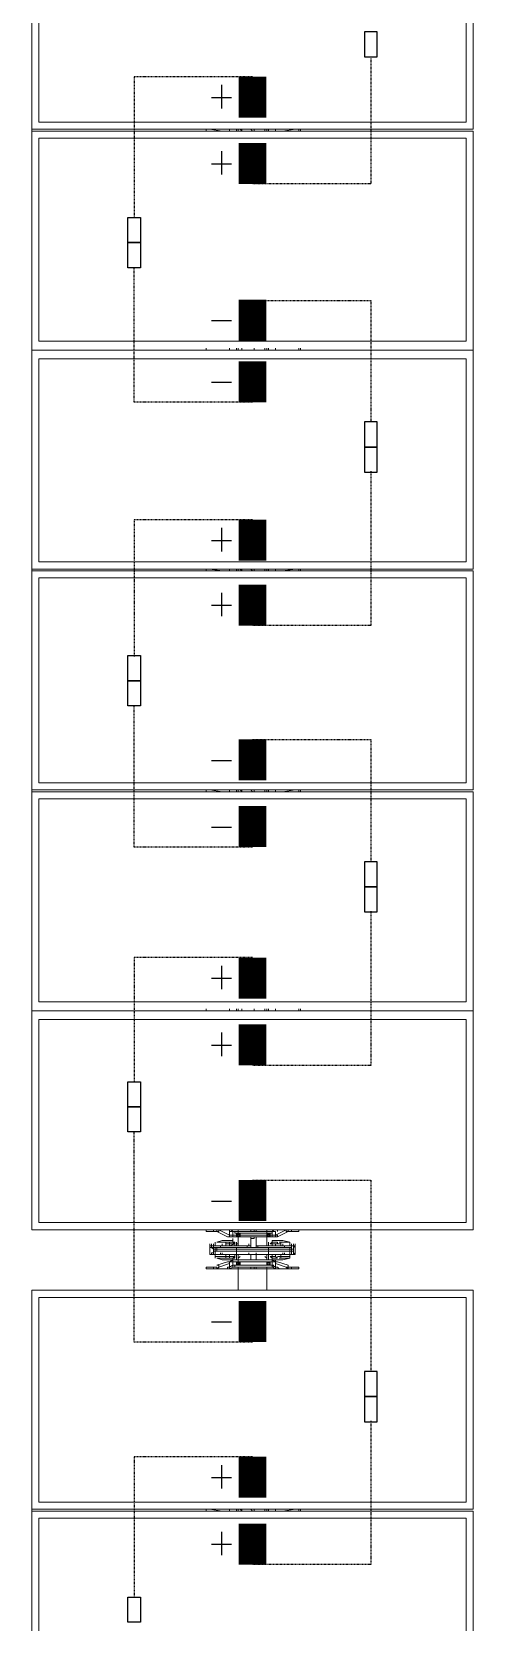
# Model space of a CAD drawing. Header units: feet. Extents: x -13743 to 68376, y -48 to 67763.
# Drawn here: x 6884.6 to 6964.9, y 66485.9 to 66775.1 of the extents above; entities that cross this region are included whole.
import ezdxf

# ---------------------------------------------------------------- set-up
doc = ezdxf.new("R2010")
doc.units = ezdxf.units.FT
doc.header["$MEASUREMENT"] = 0
doc.linetypes.add('HIDDEN', pattern=[0.375, 0.25, -0.125])
for name, color, linetype in [('E-HARN-COMP', 8, 'Continuous'), ('E-TRNK-CABL-NEG', 6, 'HIDDEN'), ('E-TRUNK-CABLE-POS', 6, 'HIDDEN'), ('Polarity-Text', 7, 'Continuous')]:
    doc.layers.add(name, color=color, linetype=linetype)

# ---------------------------------------------------------------- blocks, each defined once
blk = doc.blocks.new('A$C47dfd34d')
at = {"lineweight": 5}
for points in [[(13.6994, 0.4133), (11.8445, 0.4133)], [(13.4861, 0.4067), (13.4861, 0.0067)], [(13.4928, 0.4133), (13.4928, 0)], [(15.6094, 0.4133), (13.7561, 0.4133)], [(13.4928, 0.235), (13.4945, 0.2467), (13.4945, 0.2433)], [(13.7228, 0.2233), (13.7228, 0.225), (13.7211, 0.225), (13.7194, 0.2283), (13.7211, 0.2283), (13.7228, 0.225), (13.7261, 0.225), (13.7261, 0.2283), (13.7244, 0.2283), (13.7261, 0.2283), (13.7261, 0.23), (13.7228, 0.24), (13.7228, 0.2383), (13.7211, 0.2383), (13.7194, 0.24), (13.7211, 0.24), (13.7211, 0.2433), (13.7211, 0.25), (13.7194, 0.25), (13.7194, 0.1633), (13.7211, 0.1633), (13.7211, 0.17), (13.7211, 0.1733), (13.7194, 0.1733), (13.7211, 0.175), (13.7211, 0.1733), (13.7228, 0.1733), (13.7261, 0.1833), (13.7261, 0.185), (13.7244, 0.185), (13.7261, 0.185), (13.7261, 0.1883), (13.7228, 0.1883), (13.7211, 0.1883), (13.7211, 0.2233), (13.7228, 0.2233), (13.7228, 0.2217), (13.7228, 0.22), (13.7244, 0.22), (13.7244, 0.2183), (13.7228, 0.22)], [(13.7194, 0.24), (13.7211, 0.24)], [(13.7211, 0.2383), (13.7244, 0.2283), (13.7211, 0.2283), (13.7211, 0.23), (13.7194, 0.23)], [(13.7211, 0.24), (13.7211, 0.24)], [(13.7278, 0.2217), (13.7328, 0.2217), (13.7311, 0.2217), (13.7328, 0.2217), (13.7311, 0.2217), (13.7328, 0.2217), (13.7328, 0.2417), (13.7361, 0.2417), (13.7361, 0.2217), (13.7361, 0.1717), (13.7378, 0.1717), (13.7378, 0.1683), (13.7394, 0.1683), (13.7411, 0.1667), (13.7411, 0.1683), (13.7411, 0.1783), (13.7411, 0.2), (13.7411, 0.2017), (13.7411, 0.2033), (13.7428, 0.2033)], [(13.7278, 0.2267), (13.7278, 0.225), (13.7278, 0.235), (13.7294, 0.24), (13.7294, 0.2317), (13.7311, 0.2317), (13.7311, 0.2417), (13.7294, 0.2417)], [(13.7378, 0.2433), (13.7361, 0.2433), (13.7378, 0.2433), (13.7361, 0.2433), (13.7344, 0.2433), (13.7328, 0.2433), (13.7344, 0.2433), (13.7328, 0.2433), (13.7328, 0.2417), (13.7311, 0.2417)], [(13.7344, 0.2467), (13.7328, 0.2467), (13.7328, 0.245), (13.7344, 0.245), (13.7344, 0.2433), (13.7361, 0.2433), (13.7361, 0.24)], [(13.7344, 0.245), (13.7328, 0.245), (13.7328, 0.2467), (13.7328, 0.245), (13.7344, 0.245), (13.7344, 0.2433), (13.7361, 0.2433), (13.7361, 0.2417), (13.7378, 0.2417), (13.7378, 0.2433), (13.7394, 0.245), (13.7411, 0.245), (13.7411, 0.2467), (13.7428, 0.2467)], [(13.7328, 0.2433), (13.7328, 0.235), (13.7328, 0.2433), (13.7328, 0.245), (13.7328, 0.2467), (13.7394, 0.2467), (13.7394, 0.245), (13.7394, 0.2433), (13.7378, 0.2433), (13.7394, 0.2433), (13.7378, 0.2433), (13.7394, 0.2433), (13.7378, 0.2433), (13.7361, 0.2433), (13.7378, 0.2433), (13.7394, 0.2433), (13.7378, 0.2433), (13.7394, 0.2433), (13.7394, 0.245), (13.7411, 0.245), (13.7428, 0.245), (13.7411, 0.245), (13.7428, 0.245), (13.7411, 0.245), (13.7411, 0.2467), (13.7394, 0.2467)], [(13.7328, 0.245), (13.7328, 0.245)], [(13.7328, 0.245), (13.7328, 0.245)], [(13.7344, 0.2433), (13.7361, 0.2433)], [(13.7361, 0.1667), (13.7344, 0.1667), (13.7411, 0.1667), (13.7428, 0.1667), (13.7411, 0.1667), (13.7394, 0.1683), (13.7411, 0.1683), (13.7411, 0.17), (13.7428, 0.17), (13.7411, 0.17), (13.7394, 0.17), (13.7411, 0.17), (13.7411, 0.1683), (13.7394, 0.1683), (13.7378, 0.1683), (13.7378, 0.1717), (13.7394, 0.1717), (13.7394, 0.17), (13.7394, 0.1717), (13.7378, 0.1717), (13.7361, 0.1717), (13.7361, 0.2217), (13.7361, 0.24), (13.7378, 0.24), (13.7394, 0.24), (13.7378, 0.24), (13.7394, 0.24)], [(13.7361, 0.2433), (13.7378, 0.2433)], [(13.7361, 0.2433), (13.7378, 0.2433)], [(13.7394, 0.2217), (13.7394, 0.2417), (13.7378, 0.2417), (13.7378, 0.2217), (13.7361, 0.2217), (13.7361, 0.24), (13.7378, 0.24), (13.7361, 0.24), (13.7361, 0.2217), (13.7378, 0.2217), (13.7378, 0.1917), (13.7394, 0.1917), (13.7394, 0.2217), (13.7394, 0.1917), (13.7378, 0.1917), (13.7378, 0.2217), (13.7361, 0.2217), (13.7361, 0.1917), (13.7378, 0.1917), (13.7378, 0.1717), (13.7394, 0.1717), (13.7394, 0.1917), (13.7394, 0.1717), (13.7378, 0.1717), (13.7378, 0.1917), (13.7361, 0.1917), (13.7378, 0.1917), (13.7378, 0.1717), (13.7394, 0.1717), (13.7394, 0.1917)], [(13.7378, 0.2433), (13.7394, 0.2433)], [(13.7378, 0.2433), (13.7394, 0.2433)], [(13.7378, 0.2433), (13.7394, 0.2433)], [(13.7378, 0.2433), (13.7394, 0.2433)], [(13.7378, 0.2433), (13.7394, 0.2433)], [(13.7378, 0.2433), (13.7394, 0.2433)], [(13.7378, 0.2433), (13.7394, 0.2433)], [(13.7378, 0.2433), (13.7394, 0.2433)], [(13.7378, 0.2433), (13.7394, 0.2433)], [(13.7378, 0.2433), (13.7394, 0.2433)], [(13.7394, 0.2417), (13.7394, 0.2433)], [(13.7394, 0.2433), (13.7411, 0.2433)], [(13.7394, 0.2433), (13.7411, 0.2433)], [(13.7394, 0.2433), (13.7411, 0.2433)], [(13.7394, 0.2433), (13.7411, 0.2433), (13.7411, 0.235), (13.7411, 0.2433)], [(13.7394, 0.2433), (13.7411, 0.2433)], [(13.7394, 0.2433), (13.7411, 0.2433)], [(13.7411, 0.245), (13.7411, 0.245)], [(13.7411, 0.245), (13.7411, 0.245)], [(13.7411, 0.245), (13.7411, 0.245)], [(13.7411, 0.2433), (13.7428, 0.2433)], [(13.7411, 0.2433), (13.7428, 0.2433)], [(13.7411, 0.2433), (13.7428, 0.2433)], [(13.7411, 0.2433), (13.7428, 0.2433)], [(13.7411, 0.2433), (13.7428, 0.2433)], [(13.7444, 0.2317), (13.7444, 0.23), (13.7444, 0.2283), (13.7428, 0.2283), (13.7428, 0.2317), (13.7411, 0.2317), (13.7428, 0.2317), (13.7428, 0.2283), (13.7411, 0.2283), (13.7444, 0.2283), (13.7444, 0.23), (13.7444, 0.2317), (13.7411, 0.2317), (13.7411, 0.2417), (13.7444, 0.2417), (13.7411, 0.2417), (13.7428, 0.2417)], [(13.7411, 0.2317), (13.7428, 0.2317), (13.7428, 0.2283), (13.7444, 0.2283), (13.7444, 0.23), (13.7444, 0.2233), (13.7428, 0.2233), (13.7411, 0.2283), (13.7428, 0.2283), (13.7428, 0.2233), (13.7444, 0.2233), (13.7444, 0.23), (13.7444, 0.2317), (13.7444, 0.24), (13.7461, 0.235), (13.7461, 0.225), (13.7444, 0.225), (13.7444, 0.2267), (13.7444, 0.225), (13.7461, 0.225), (13.7461, 0.235), (13.7444, 0.24), (13.7444, 0.2317), (13.7411, 0.2317), (13.7411, 0.2417), (13.7444, 0.2417)], [(13.7461, 0.235), (13.7444, 0.24), (13.7444, 0.2317), (13.7411, 0.2317), (13.7411, 0.2417)], [(13.7428, 0.24), (13.7428, 0.24)], [(13.7428, 0.24), (13.7428, 0.24)], [(13.7428, 0.24), (13.7428, 0.24)], [(13.7561, 0.2433), (13.7544, 0.2433), (13.7561, 0.2433)], [(13.7561, 0.2433), (13.7544, 0.2433), (13.7561, 0.2433)], [(13.7544, 0.24), (13.7544, 0.24)], [(13.7544, 0.24), (13.7544, 0.24)], [(13.9611, 0.235), (13.9611, 0.2467), (13.9611, 0.2433)], [(14.1661, 0.235), (14.1678, 0.2467), (14.1678, 0.2433)], [(14.3727, 0.235), (14.3744, 0.2467), (14.3744, 0.2433)], [(14.5794, 0.235), (14.5794, 0.2467), (14.5794, 0.2433)], [(14.7844, 0.235), (14.7861, 0.2467), (14.7861, 0.2433)], [(13.4928, 0.2283), (13.4945, 0.2283)], [(13.7194, 0.23), (13.7194, 0.23)], [(13.7194, 0.2283), (13.7194, 0.2283)], [(13.7211, 0.2233), (13.7211, 0.225)], [(13.7278, 0.1783), (13.7278, 0.1883), (13.7278, 0.225), (13.7261, 0.225), (13.7278, 0.225), (13.7261, 0.2283), (13.7261, 0.23)], [(13.7261, 0.225), (13.7261, 0.225)], [(13.7261, 0.225), (13.7261, 0.2217)], [(13.7278, 0.205), (13.7278, 0.2083), (13.7328, 0.2083), (13.7328, 0.2117), (13.7328, 0.21), (13.7328, 0.2117), (13.7328, 0.2367), (13.7344, 0.2367)], [(13.7278, 0.235), (13.7278, 0.225), (13.7294, 0.225), (13.7311, 0.2233), (13.7294, 0.225), (13.7311, 0.2233), (13.7311, 0.225)], [(13.7278, 0.225), (13.7278, 0.225)], [(13.7294, 0.235), (13.7294, 0.235)], [(13.7294, 0.2317), (13.7294, 0.23), (13.7294, 0.2283), (13.7311, 0.2283), (13.7311, 0.2317), (13.7328, 0.2317)], [(13.7294, 0.23), (13.7294, 0.225), (13.7294, 0.2233), (13.7311, 0.2233), (13.7311, 0.2283), (13.7328, 0.2283)], [(13.7328, 0.2233), (13.7311, 0.2233)], [(13.7328, 0.2117), (13.7328, 0.235), (13.7344, 0.235)], [(13.7394, 0.2367), (13.7411, 0.2367), (13.7411, 0.2117), (13.7394, 0.2117)], [(13.7411, 0.21), (13.7411, 0.2083), (13.7411, 0.2117), (13.7411, 0.235), (13.7428, 0.235)], [(13.7411, 0.2283), (13.7428, 0.2283), (13.7428, 0.2233), (13.7444, 0.2233), (13.7444, 0.23)], [(13.7428, 0.2233), (13.7411, 0.2233)], [(13.7428, 0.225), (13.7428, 0.2233), (13.7444, 0.225)], [(13.7444, 0.235), (13.7444, 0.235)], [(13.7444, 0.235), (13.7444, 0.235)], [(13.7494, 0.225), (13.7494, 0.225)], [(13.7494, 0.225), (13.7494, 0.225)], [(13.7511, 0.225), (13.7511, 0.225)], [(13.7511, 0.225), (13.7511, 0.225)], [(13.9611, 0.2283), (13.9628, 0.2283)], [(14.1661, 0.2283), (14.1678, 0.2283)], [(14.3727, 0.2283), (14.3744, 0.2283)], [(14.5794, 0.2283), (14.5811, 0.2283)], [(14.7844, 0.2283), (14.7861, 0.2283)], [(13.4945, 0.2217), (13.4928, 0.2217)], [(13.4928, 0.22), (13.4945, 0.22)], [(13.4945, 0.2167), (13.4928, 0.2167), (13.4945, 0.2183)], [(13.6994, 0.22), (13.7211, 0.22)], [(13.7278, 0.22), (13.7261, 0.22), (13.7244, 0.22), (13.7261, 0.22), (13.7261, 0.2217), (13.7244, 0.2217), (13.7228, 0.2217)], [(13.7228, 0.1933), (13.7228, 0.2183)], [(13.7244, 0.22), (13.7261, 0.22)], [(13.7244, 0.22), (13.7261, 0.22)], [(13.7244, 0.22), (13.7261, 0.22)], [(13.7244, 0.22), (13.7261, 0.22)], [(13.7244, 0.22), (13.7261, 0.22)], [(13.7244, 0.22), (13.7261, 0.22)], [(13.7261, 0.2183), (13.7261, 0.1933)], [(13.7311, 0.2183), (13.7294, 0.22), (13.7278, 0.22), (13.7328, 0.22)], [(13.7328, 0.21), (13.7344, 0.21)], [(13.7328, 0.21), (13.7344, 0.21)], [(13.7361, 0.2217), (13.7378, 0.2217)], [(13.7444, 0.2217), (13.7428, 0.2217), (13.7444, 0.2217), (13.7428, 0.2217), (13.7428, 0.22), (13.7411, 0.22), (13.7494, 0.22)], [(13.7411, 0.21), (13.7411, 0.2117)], [(13.7411, 0.21), (13.7411, 0.2117)], [(13.7411, 0.21), (13.7428, 0.21)], [(13.7411, 0.21), (13.7428, 0.21)], [(13.7411, 0.21), (13.7428, 0.21)], [(13.7411, 0.21), (13.7428, 0.21)], [(13.7411, 0.21), (13.7428, 0.21)], [(13.7411, 0.21), (13.7428, 0.21)], [(13.7411, 0.21), (13.7428, 0.21)], [(13.7411, 0.21), (13.7428, 0.21)], [(13.7411, 0.2083), (13.7411, 0.21)], [(13.7411, 0.21), (13.7428, 0.21)], [(13.7411, 0.21), (13.7428, 0.21)], [(13.7411, 0.21), (13.7428, 0.21)], [(13.9611, 0.2217), (13.9628, 0.2217)], [(13.9611, 0.22), (13.9628, 0.22)], [(13.9611, 0.2183), (13.9611, 0.2167), (13.9628, 0.2167)], [(14.1678, 0.2217), (14.1661, 0.2217)], [(14.1661, 0.22), (14.1678, 0.22)], [(14.1678, 0.2167), (14.1661, 0.2167), (14.1678, 0.2183)], [(14.3744, 0.2217), (14.3727, 0.2217)], [(14.3727, 0.22), (14.3744, 0.22)], [(14.3744, 0.2167), (14.3727, 0.2167), (14.3744, 0.2183)], [(14.5794, 0.2217), (14.5811, 0.2217)], [(14.5794, 0.22), (14.5811, 0.22)], [(14.5794, 0.2183), (14.5794, 0.2167), (14.5811, 0.2167)], [(14.7861, 0.2217), (14.7844, 0.2217)], [(14.7844, 0.22), (14.7861, 0.22)], [(14.7861, 0.2167), (14.7844, 0.2167), (14.7861, 0.2183)], [(13.4928, 0.2067), (13.4945, 0.2083)], [(13.4945, 0.205), (13.4928, 0.205)], [(13.4928, 0.195), (13.4945, 0.195)], [(13.7211, 0.205), (13.7194, 0.205)], [(13.7211, 0.2033), (13.7194, 0.2033)], [(13.7278, 0.2083), (13.7294, 0.2083)], [(13.7328, 0.2017), (13.7328, 0.2), (13.7328, 0.2033), (13.7278, 0.2033)], [(13.7294, 0.1933), (13.7311, 0.195)], [(13.7344, 0.2033), (13.7328, 0.2033), (13.7344, 0.2033), (13.7328, 0.2033), (13.7344, 0.2033), (13.7328, 0.2033), (13.7344, 0.2033), (13.7328, 0.2033), (13.7328, 0.1767), (13.7344, 0.1767)], [(13.7328, 0.2033), (13.7328, 0.2), (13.7328, 0.1783), (13.7344, 0.1783)], [(13.7394, 0.2083), (13.7494, 0.2083)], [(13.7494, 0.2033), (13.7394, 0.2033)], [(13.7394, 0.2017), (13.7411, 0.2017), (13.7411, 0.1767), (13.7394, 0.1767)], [(13.7411, 0.2033), (13.7411, 0.2)], [(13.7411, 0.2033), (13.7411, 0.2)], [(13.7411, 0.2033), (13.7411, 0.2)], [(13.7411, 0.2033), (13.7411, 0.2)], [(13.7411, 0.2033), (13.7428, 0.2033)], [(13.7411, 0.2033), (13.7428, 0.2033)], [(13.7411, 0.2033), (13.7411, 0.2)], [(13.7411, 0.2033), (13.7411, 0.2)], [(13.7411, 0.2033), (13.7428, 0.2033)], [(13.7411, 0.2033), (13.7428, 0.2033)], [(13.7411, 0.2033), (13.7428, 0.2033)], [(13.7411, 0.2033), (13.7428, 0.2033)], [(13.7411, 0.2033), (13.7428, 0.2033)], [(13.7411, 0.2033), (13.7428, 0.2033)], [(13.9611, 0.2067), (13.9611, 0.2083)], [(13.9611, 0.205), (13.9628, 0.205)], [(13.9611, 0.195), (13.9628, 0.195)], [(14.1661, 0.2067), (14.1678, 0.2083)], [(14.1678, 0.205), (14.1661, 0.205)], [(14.1661, 0.195), (14.1678, 0.195)], [(14.3727, 0.2067), (14.3744, 0.2083)], [(14.3744, 0.205), (14.3727, 0.205)], [(14.3727, 0.195), (14.3744, 0.195)], [(14.5794, 0.2067), (14.5794, 0.2083)], [(14.5794, 0.205), (14.5811, 0.205)], [(14.5794, 0.195), (14.5811, 0.195)], [(14.7844, 0.2067), (14.7861, 0.2083)], [(14.7861, 0.205), (14.7844, 0.205)], [(14.7844, 0.195), (14.7861, 0.195)], [(13.4945, 0.1933), (13.4928, 0.1933)], [(13.4928, 0.1917), (13.4945, 0.1917)], [(13.4945, 0.185), (13.4928, 0.185)], [(13.7211, 0.1933), (13.6994, 0.1933)], [(13.7194, 0.1817), (13.7211, 0.1833), (13.7211, 0.185), (13.7244, 0.185), (13.7211, 0.175)], [(13.7194, 0.1833), (13.7194, 0.1833)], [(13.7194, 0.1817), (13.7194, 0.1817)], [(13.7211, 0.1867), (13.7211, 0.1883)], [(13.7228, 0.1867), (13.7228, 0.1883), (13.7228, 0.19)], [(13.7244, 0.1917), (13.7261, 0.1917)], [(13.7244, 0.1917), (13.7261, 0.1917)], [(13.7244, 0.1917), (13.7261, 0.1917)], [(13.7244, 0.1917), (13.7261, 0.1917)], [(13.7244, 0.1917), (13.7261, 0.1917)], [(13.7278, 0.185), (13.7261, 0.185), (13.7278, 0.1883), (13.7261, 0.1883), (13.7278, 0.1883), (13.7294, 0.1883), (13.7311, 0.19), (13.7311, 0.1883), (13.7328, 0.1883)], [(13.7261, 0.19), (13.7261, 0.1883)], [(13.7261, 0.1883), (13.7261, 0.1883)], [(13.7261, 0.1833), (13.7261, 0.185)], [(13.7328, 0.1933), (13.7278, 0.1933)], [(13.7394, 0.1667), (13.7411, 0.1667), (13.7394, 0.1683), (13.7411, 0.1683), (13.7411, 0.1783), (13.7411, 0.1683), (13.7411, 0.1667), (13.7394, 0.1683), (13.7378, 0.1683), (13.7361, 0.1683), (13.7361, 0.1717), (13.7328, 0.1717), (13.7328, 0.1917), (13.7311, 0.1917), (13.7328, 0.1917), (13.7311, 0.1917), (13.7328, 0.1917), (13.7278, 0.1917), (13.7294, 0.1917)], [(13.7278, 0.1883), (13.7278, 0.1883)], [(13.7278, 0.1867), (13.7278, 0.1883), (13.7278, 0.1783), (13.7294, 0.1717)], [(13.7294, 0.1817), (13.7294, 0.18), (13.7311, 0.18), (13.7311, 0.1833)], [(13.7294, 0.18), (13.7294, 0.1717), (13.7311, 0.1717), (13.7311, 0.18), (13.7328, 0.18)], [(13.7328, 0.185), (13.7311, 0.185)], [(13.7378, 0.1717), (13.7361, 0.1717), (13.7361, 0.1917), (13.7361, 0.1717), (13.7361, 0.17), (13.7344, 0.17), (13.7361, 0.17)], [(13.7494, 0.1933), (13.7411, 0.1933)], [(13.7411, 0.1917), (13.7428, 0.1917), (13.7411, 0.1917)], [(13.7411, 0.1917), (13.7428, 0.1917), (13.7411, 0.1917)], [(13.7411, 0.1917), (13.7428, 0.1917), (13.7411, 0.1917), (13.7428, 0.1917), (13.7444, 0.1917), (13.7428, 0.1917), (13.7444, 0.1917)], [(13.7444, 0.1883), (13.7428, 0.19), (13.7444, 0.1883), (13.7428, 0.19), (13.7428, 0.1883), (13.7411, 0.1883)], [(13.7428, 0.185), (13.7428, 0.1833), (13.7444, 0.1833), (13.7428, 0.1833), (13.7428, 0.185), (13.7428, 0.1883), (13.7444, 0.1883), (13.7444, 0.1867), (13.7444, 0.1833), (13.7428, 0.1833), (13.7428, 0.185), (13.7428, 0.1883), (13.7444, 0.1883), (13.7444, 0.1867), (13.7444, 0.1833), (13.7444, 0.1867), (13.7444, 0.1883), (13.7428, 0.1883), (13.7428, 0.185), (13.7411, 0.185), (13.7428, 0.185), (13.7411, 0.185)], [(13.7428, 0.1833), (13.7428, 0.18), (13.7411, 0.18), (13.7444, 0.18), (13.7444, 0.1817)], [(13.7411, 0.18), (13.7411, 0.1717), (13.7444, 0.1717), (13.7444, 0.18)], [(13.7494, 0.1883), (13.7494, 0.1883)], [(13.7494, 0.1883), (13.7494, 0.1883)], [(13.7511, 0.1917), (13.7528, 0.1917)], [(13.7511, 0.1917), (13.7528, 0.1917)], [(13.7511, 0.1917), (13.7528, 0.1917)], [(13.7511, 0.1917), (13.7528, 0.1917)], [(13.7511, 0.1917), (13.7528, 0.1917)], [(13.7511, 0.1917), (13.7528, 0.1917)], [(13.7511, 0.1883), (13.7511, 0.1883)], [(13.7511, 0.1883), (13.7511, 0.1883)], [(13.7528, 0.1933), (13.7544, 0.1933)], [(13.9611, 0.1933), (13.9628, 0.1933)], [(13.9611, 0.1917), (13.9628, 0.1917)], [(13.9611, 0.185), (13.9628, 0.185)], [(14.1678, 0.1933), (14.1661, 0.1933)], [(14.1661, 0.1917), (14.1678, 0.1917)], [(14.1678, 0.185), (14.1661, 0.185)], [(14.3744, 0.1933), (14.3727, 0.1933)], [(14.3727, 0.1917), (14.3744, 0.1917)], [(14.3744, 0.185), (14.3727, 0.185)], [(14.5794, 0.1933), (14.5811, 0.1933)], [(14.5794, 0.1917), (14.5811, 0.1917)], [(14.5794, 0.185), (14.5811, 0.185)], [(14.7861, 0.1933), (14.7844, 0.1933)], [(14.7844, 0.1917), (14.7861, 0.1917)], [(14.7861, 0.185), (14.7844, 0.185)], [(13.4945, 0.17), (13.4945, 0.1667), (13.4928, 0.1783)], [(13.4945, 0.1667), (13.4945, 0.1667)], [(13.7211, 0.1733), (13.7194, 0.1733), (13.7194, 0.1717)], [(13.7211, 0.17), (13.7194, 0.17), (13.7211, 0.17)], [(13.7211, 0.1733), (13.7211, 0.1733)], [(13.7294, 0.1783), (13.7294, 0.1783)], [(13.7311, 0.1717), (13.7328, 0.1717), (13.7328, 0.1683), (13.7328, 0.1783), (13.7328, 0.1683), (13.7328, 0.1667), (13.7344, 0.1683), (13.7328, 0.1667), (13.7344, 0.1667), (13.7328, 0.1667), (13.7344, 0.1667)], [(13.7344, 0.17), (13.7328, 0.17), (13.7328, 0.1683), (13.7344, 0.1683), (13.7361, 0.1683), (13.7344, 0.1683), (13.7361, 0.1683)], [(13.7328, 0.1683), (13.7328, 0.1683)], [(13.7328, 0.1667), (13.7328, 0.1667)], [(13.7378, 0.17), (13.7361, 0.17), (13.7361, 0.1717), (13.7361, 0.17), (13.7378, 0.17), (13.7361, 0.17), (13.7378, 0.17), (13.7394, 0.17), (13.7411, 0.17), (13.7394, 0.17), (13.7378, 0.17), (13.7361, 0.17), (13.7378, 0.17), (13.7394, 0.17), (13.7378, 0.17), (13.7394, 0.17), (13.7378, 0.17), (13.7361, 0.17), (13.7378, 0.17), (13.7394, 0.17), (13.7378, 0.17), (13.7361, 0.17), (13.7378, 0.17), (13.7394, 0.17), (13.7394, 0.1717), (13.7378, 0.1717), (13.7378, 0.1683), (13.7394, 0.1683), (13.7411, 0.1667), (13.7411, 0.1683), (13.7411, 0.17), (13.7394, 0.17), (13.7411, 0.17), (13.7428, 0.17), (13.7411, 0.17), (13.7411, 0.1683), (13.7428, 0.1683)], [(13.7378, 0.1683), (13.7394, 0.1683)], [(13.7378, 0.1683), (13.7394, 0.1683)], [(13.7394, 0.1683), (13.7378, 0.1683)], [(13.7378, 0.1683), (13.7394, 0.1683)], [(13.7378, 0.1683), (13.7394, 0.1683)], [(13.7394, 0.1683), (13.7378, 0.1683)], [(13.7428, 0.1667), (13.7411, 0.1667), (13.7394, 0.1683), (13.7411, 0.1683), (13.7411, 0.1783), (13.7428, 0.1783)], [(13.7394, 0.1683), (13.7411, 0.1683)], [(13.7394, 0.1683), (13.7411, 0.1683)], [(13.7411, 0.1683), (13.7411, 0.1783)], [(13.7411, 0.1783), (13.7411, 0.1683)], [(13.7411, 0.1717), (13.7428, 0.1717)], [(13.7411, 0.1667), (13.7411, 0.1667)], [(13.7411, 0.1667), (13.7411, 0.1667)], [(13.7411, 0.1667), (13.7411, 0.1667)], [(13.7428, 0.1717), (13.7428, 0.1717)], [(13.7428, 0.1717), (13.7428, 0.1717)], [(13.7428, 0.1717), (13.7428, 0.1717)], [(13.7444, 0.1783), (13.7444, 0.1783)], [(13.7444, 0.1783), (13.7444, 0.1783)], [(13.7461, 0.1783), (13.7444, 0.1717)], [(13.7544, 0.1733), (13.7544, 0.1733)], [(13.7544, 0.1733), (13.7544, 0.1733)], [(13.7544, 0.17), (13.7544, 0.17)], [(13.7561, 0.17), (13.7544, 0.17), (13.7561, 0.17)], [(13.7544, 0.17), (13.7544, 0.17)], [(13.7561, 0.17), (13.7544, 0.17), (13.7561, 0.17)], [(13.9611, 0.17), (13.9611, 0.1667), (13.9611, 0.1783)], [(13.9611, 0.1667), (13.9611, 0.1667)], [(14.1678, 0.17), (14.1678, 0.1667), (14.1661, 0.1783)], [(14.1678, 0.1667), (14.1678, 0.1667)], [(14.3744, 0.17), (14.3744, 0.1667), (14.3727, 0.1783)], [(14.3744, 0.1667), (14.3744, 0.1667)], [(14.5794, 0.17), (14.5794, 0.1667), (14.5794, 0.1783)], [(14.5794, 0.1667), (14.5794, 0.1667)], [(14.7861, 0.17), (14.7861, 0.1667), (14.7844, 0.1783)], [(14.7861, 0.1667), (14.7861, 0.1667)], [(13.4928, 0.1633), (13.4945, 0.1633)], [(13.4928, 0.1617), (13.4945, 0.1617)], [(13.9611, 0.1633), (13.9628, 0.1633)], [(13.9611, 0.1617), (13.9628, 0.1617)], [(14.1661, 0.1633), (14.1678, 0.1633)], [(14.1661, 0.1617), (14.1678, 0.1617)], [(14.3727, 0.1633), (14.3744, 0.1633)], [(14.3727, 0.1617), (14.3744, 0.1617)], [(14.5794, 0.1633), (14.5811, 0.1633)], [(14.5794, 0.1617), (14.5811, 0.1617)], [(14.7844, 0.1633), (14.7861, 0.1633)], [(14.7844, 0.1617), (14.7861, 0.1617)]]:
    blk.add_lwpolyline(points, dxfattribs=at)
for points in [[(13.2878, 0), (13.2878, 0.4133), (13.4928, 0.4133), (13.4928, 0)], [(13.2945, 0.0067), (13.2945, 0.4067), (13.4861, 0.4067), (13.4861, 0.0067)], [(13.4945, 0), (13.4945, 0.4133), (13.6994, 0.4133), (13.6994, 0)], [(13.5011, 0.0067), (13.5011, 0.4067), (13.6928, 0.4067), (13.6928, 0.0067)], [(13.7561, 0.4133), (13.7561, 0), (13.9611, 0), (13.9611, 0.4133)], [(13.7561, 0), (13.7561, 0.4133)], [(13.9528, 0.4067), (13.9528, 0.0067), (13.7628, 0.0067), (13.7628, 0.4067)], [(13.7628, 0.0067), (13.7628, 0.4067)], [(14.1661, 0.4133), (14.1661, 0), (13.9611, 0), (13.9611, 0.4133)], [(13.9694, 0.4067), (14.1594, 0.4067), (14.1594, 0.0067), (13.9694, 0.0067)], [(14.1678, 0.4133), (14.3727, 0.4133), (14.3727, 0), (14.1678, 0)], [(14.1744, 0.4067), (14.1744, 0.0067), (14.3661, 0.0067), (14.3661, 0.4067)], [(14.3744, 0.4133), (14.5794, 0.4133), (14.5794, 0), (14.3744, 0)], [(14.3811, 0.4067), (14.3811, 0.0067), (14.5711, 0.0067), (14.5711, 0.4067)], [(14.5794, 0), (14.7844, 0), (14.7844, 0.4133), (14.5794, 0.4133)], [(14.5877, 0.0067), (14.7777, 0.0067), (14.7777, 0.4067), (14.5877, 0.4067)], [(14.7861, 0.4133), (14.7861, 0), (14.9911, 0), (14.9911, 0.4133)], [(14.9844, 0.4067), (14.9844, 0.0067), (14.7927, 0.0067), (14.7927, 0.4067)], [(13.4945, 0.25), (13.4928, 0.25)], [(13.7194, 0.2433), (13.7211, 0.2433)], [(13.7428, 0.2433), (13.7411, 0.2433), (13.7428, 0.2433), (13.7411, 0.2433), (13.7411, 0.235), (13.7411, 0.2433), (13.7411, 0.245), (13.7411, 0.2467), (13.7411, 0.245), (13.7394, 0.245), (13.7394, 0.2467), (13.7328, 0.2467), (13.7394, 0.2467), (13.7411, 0.2467), (13.7394, 0.2467), (13.7394, 0.245), (13.7394, 0.2433), (13.7394, 0.2417), (13.7394, 0.2433), (13.7411, 0.2433), (13.7394, 0.2433), (13.7411, 0.2433), (13.7411, 0.235), (13.7411, 0.2433), (13.7411, 0.245), (13.7394, 0.245), (13.7411, 0.245), (13.7394, 0.245), (13.7411, 0.245), (13.7411, 0.2433)], [(13.7361, 0.2433), (13.7344, 0.2433)], [(13.7378, 0.2417), (13.7361, 0.2417), (13.7378, 0.2417), (13.7378, 0.2433), (13.7394, 0.245), (13.7411, 0.245), (13.7411, 0.2467), (13.7428, 0.2467), (13.7411, 0.2467), (13.7411, 0.245), (13.7394, 0.245), (13.7378, 0.2433)], [(13.7361, 0.2433), (13.7361, 0.24), (13.7361, 0.2433), (13.7378, 0.2433)], [(13.7378, 0.2417), (13.7378, 0.2217), (13.7394, 0.2217), (13.7394, 0.2417)], [(13.7378, 0.2417), (13.7378, 0.2217), (13.7394, 0.2217), (13.7394, 0.2417)], [(13.7511, 0.2283), (13.7494, 0.2283), (13.7494, 0.23), (13.7544, 0.24), (13.7544, 0.2433), (13.7544, 0.25), (13.7561, 0.25), (13.7544, 0.25), (13.7544, 0.2433), (13.7544, 0.24), (13.7544, 0.2383), (13.7561, 0.2383), (13.7511, 0.2283), (13.7511, 0.225), (13.7544, 0.225), (13.7544, 0.2233), (13.7544, 0.1883), (13.7528, 0.1883), (13.7528, 0.19), (13.7528, 0.1917), (13.7511, 0.1917), (13.7511, 0.19), (13.7528, 0.19), (13.7528, 0.1883), (13.7544, 0.1883), (13.7544, 0.2233), (13.7528, 0.2233), (13.7528, 0.2217), (13.7528, 0.2233), (13.7544, 0.2233), (13.7544, 0.225), (13.7511, 0.225), (13.7511, 0.2283), (13.7494, 0.2283), (13.7494, 0.225), (13.7511, 0.225), (13.7494, 0.225), (13.7494, 0.1883), (13.7511, 0.1883), (13.7494, 0.1883), (13.7494, 0.185), (13.7494, 0.1833), (13.7494, 0.185), (13.7511, 0.185), (13.7511, 0.1883), (13.7544, 0.1883), (13.7511, 0.1883), (13.7511, 0.185), (13.7511, 0.1833), (13.7494, 0.1833), (13.7544, 0.1733), (13.7544, 0.175), (13.7561, 0.175), (13.7511, 0.185), (13.7494, 0.185), (13.7494, 0.1883), (13.7511, 0.1883), (13.7494, 0.1883), (13.7494, 0.225), (13.7511, 0.225), (13.7511, 0.2217), (13.7528, 0.2217), (13.7511, 0.2217), (13.7511, 0.22), (13.7528, 0.22), (13.7511, 0.22), (13.7528, 0.22), (13.7511, 0.22), (13.7528, 0.22), (13.7511, 0.22), (13.7528, 0.22), (13.7511, 0.22), (13.7528, 0.22), (13.7511, 0.2183), (13.7511, 0.22), (13.7511, 0.2217), (13.7511, 0.225), (13.7494, 0.225), (13.7494, 0.2283), (13.7494, 0.23), (13.7494, 0.2283)], [(13.7561, 0.2267), (13.7544, 0.225), (13.7544, 0.2283), (13.7511, 0.2283), (13.7494, 0.2283), (13.7494, 0.23), (13.7544, 0.24), (13.7544, 0.2383), (13.7561, 0.2383), (13.7511, 0.2283), (13.7544, 0.2283), (13.7544, 0.225)], [(13.7561, 0.24), (13.7544, 0.24)], [(13.9628, 0.25), (13.9611, 0.25)], [(14.1678, 0.25), (14.1661, 0.25)], [(14.3744, 0.25), (14.3727, 0.25)], [(14.5811, 0.25), (14.5794, 0.25)], [(14.7861, 0.25), (14.7844, 0.25)], [(13.7394, 0.2117), (13.7411, 0.2117), (13.7411, 0.2367), (13.7394, 0.2367), (13.7411, 0.2367), (13.7411, 0.2117)], [(13.7411, 0.2117), (13.7411, 0.2083), (13.7411, 0.21), (13.7428, 0.21), (13.7411, 0.21), (13.7411, 0.2083), (13.7411, 0.2117), (13.7411, 0.21), (13.7411, 0.2117), (13.7411, 0.235), (13.7428, 0.235), (13.7411, 0.235), (13.7411, 0.2117), (13.7411, 0.21)], [(13.7411, 0.2233), (13.7428, 0.2233), (13.7444, 0.225), (13.7428, 0.2233), (13.7444, 0.225), (13.7428, 0.2233)], [(13.7444, 0.225), (13.7428, 0.2233), (13.7428, 0.225), (13.7428, 0.2233), (13.7444, 0.225), (13.7428, 0.2233)], [(13.7461, 0.225), (13.7461, 0.235), (13.7461, 0.225), (13.7478, 0.225)], [(13.7561, 0.2283), (13.7561, 0.23), (13.7561, 0.2283), (13.7544, 0.2283)], [(13.7561, 0.2233), (13.7561, 0.225)], [(13.7244, 0.2217), (13.7228, 0.22), (13.7244, 0.2183), (13.7261, 0.22)], [(13.7244, 0.2217), (13.7228, 0.2217), (13.7228, 0.22), (13.7228, 0.2183), (13.7244, 0.2183), (13.7261, 0.2183), (13.7261, 0.22), (13.7261, 0.2217)], [(13.7261, 0.22), (13.7244, 0.22)], [(13.7361, 0.1917), (13.7361, 0.2217), (13.7328, 0.2217), (13.7328, 0.1917)], [(13.7344, 0.21), (13.7328, 0.21), (13.7328, 0.2083), (13.7328, 0.21)], [(13.7378, 0.2217), (13.7378, 0.1917), (13.7394, 0.1917), (13.7394, 0.2217)], [(13.7444, 0.2217), (13.7428, 0.2217), (13.7411, 0.2217), (13.7428, 0.2217), (13.7428, 0.22), (13.7411, 0.22), (13.7494, 0.22), (13.7411, 0.22), (13.7428, 0.22), (13.7428, 0.2217), (13.7411, 0.2217), (13.7428, 0.2217)], [(13.7428, 0.2217), (13.7411, 0.2217)], [(13.7428, 0.21), (13.7411, 0.21), (13.7411, 0.2083), (13.7411, 0.21), (13.7428, 0.21), (13.7411, 0.21)], [(13.7511, 0.2217), (13.7494, 0.22), (13.7511, 0.2183), (13.7528, 0.22)], [(13.7511, 0.2183), (13.7528, 0.2183), (13.7528, 0.22), (13.7528, 0.2217), (13.7511, 0.2217), (13.7494, 0.2217), (13.7494, 0.22), (13.7494, 0.2183)], [(13.7511, 0.2217), (13.7494, 0.22), (13.7511, 0.2183), (13.7528, 0.22)], [(13.7511, 0.2183), (13.7528, 0.2183), (13.7528, 0.22), (13.7528, 0.2217), (13.7511, 0.2217), (13.7494, 0.2217), (13.7494, 0.22), (13.7494, 0.2183)], [(13.7511, 0.22), (13.7511, 0.2183), (13.7528, 0.22), (13.7528, 0.2217), (13.7528, 0.22), (13.7511, 0.22), (13.7528, 0.22), (13.7511, 0.22), (13.7528, 0.22), (13.7511, 0.22), (13.7528, 0.22), (13.7511, 0.22), (13.7528, 0.22)], [(13.7511, 0.1933), (13.7528, 0.1933), (13.7528, 0.2183), (13.7528, 0.1933), (13.7511, 0.1933), (13.7511, 0.1917), (13.7511, 0.19), (13.7528, 0.19), (13.7528, 0.1917), (13.7511, 0.1917), (13.7528, 0.1917), (13.7511, 0.1917), (13.7528, 0.1917), (13.7511, 0.1917), (13.7528, 0.1917), (13.7511, 0.1917), (13.7528, 0.1917), (13.7511, 0.1917), (13.7511, 0.1933), (13.7511, 0.2183)], [(13.7544, 0.22), (13.7528, 0.22), (13.7544, 0.22), (13.7561, 0.22)], [(13.7211, 0.2083), (13.7194, 0.2083)], [(13.7494, 0.2083), (13.7394, 0.2083), (13.7494, 0.2083), (13.7478, 0.2083), (13.7478, 0.205), (13.7494, 0.205), (13.7478, 0.205), (13.7478, 0.2083)], [(13.7394, 0.2033), (13.7494, 0.2033)], [(13.7394, 0.2017), (13.7411, 0.2017), (13.7411, 0.1767), (13.7394, 0.1767), (13.7411, 0.1767), (13.7411, 0.2017)], [(13.7428, 0.2033), (13.7411, 0.2033), (13.7428, 0.2033), (13.7411, 0.2033), (13.7428, 0.2033), (13.7411, 0.2033), (13.7428, 0.2033), (13.7411, 0.2033), (13.7411, 0.2017), (13.7411, 0.2), (13.7411, 0.1783), (13.7428, 0.1783), (13.7411, 0.1783), (13.7411, 0.2), (13.7411, 0.2017), (13.7411, 0.2033)], [(13.7428, 0.2033), (13.7411, 0.2033)], [(13.7428, 0.2033), (13.7411, 0.2033)], [(13.7561, 0.2083), (13.7544, 0.2083)], [(13.7561, 0.2083), (13.7544, 0.2083)], [(13.7544, 0.205), (13.7561, 0.205)], [(13.7544, 0.2033), (13.7561, 0.2033)], [(13.7194, 0.185), (13.7211, 0.185), (13.7228, 0.1883), (13.7211, 0.1883)], [(13.7244, 0.19), (13.7261, 0.1917), (13.7261, 0.1933), (13.7244, 0.1933), (13.7228, 0.1933), (13.7228, 0.1917), (13.7228, 0.19)], [(13.7244, 0.1933), (13.7228, 0.1917), (13.7244, 0.19), (13.7261, 0.1917)], [(13.7244, 0.1933), (13.7228, 0.1933), (13.7228, 0.1917), (13.7228, 0.19), (13.7244, 0.19), (13.7261, 0.19), (13.7261, 0.1917), (13.7261, 0.1933)], [(13.7261, 0.1917), (13.7244, 0.1917)], [(13.7261, 0.1917), (13.7244, 0.1917)], [(13.7294, 0.1883), (13.7311, 0.19)], [(13.7294, 0.1833), (13.7294, 0.1883), (13.7311, 0.1883), (13.7311, 0.185)], [(13.7411, 0.1933), (13.7494, 0.1933)], [(13.7444, 0.1917), (13.7428, 0.1917), (13.7411, 0.1917), (13.7428, 0.1917)], [(13.7428, 0.19), (13.7444, 0.1883), (13.7428, 0.19), (13.7444, 0.1883), (13.7428, 0.19), (13.7444, 0.1883), (13.7428, 0.19), (13.7428, 0.1883), (13.7411, 0.1883), (13.7428, 0.1883)], [(13.7428, 0.18), (13.7428, 0.1833), (13.7428, 0.18), (13.7411, 0.18)], [(13.7444, 0.1717), (13.7444, 0.18), (13.7411, 0.18), (13.7411, 0.1717)], [(13.7444, 0.1717), (13.7444, 0.18), (13.7411, 0.18), (13.7411, 0.1717)], [(13.7444, 0.1867), (13.7444, 0.1883), (13.7461, 0.1883), (13.7461, 0.1783), (13.7461, 0.1883), (13.7461, 0.1783), (13.7444, 0.1717), (13.7461, 0.1783), (13.7461, 0.1883), (13.7444, 0.1883)], [(13.7444, 0.18), (13.7444, 0.1817)], [(13.7511, 0.1933), (13.7494, 0.1917), (13.7511, 0.19), (13.7528, 0.1917)], [(13.7511, 0.19), (13.7528, 0.19), (13.7528, 0.1917), (13.7528, 0.1933), (13.7511, 0.1933), (13.7494, 0.1933), (13.7494, 0.1917), (13.7494, 0.19)], [(13.7511, 0.1933), (13.7494, 0.1917), (13.7511, 0.19), (13.7528, 0.1917)], [(13.7511, 0.19), (13.7528, 0.19), (13.7528, 0.1917), (13.7528, 0.1933), (13.7511, 0.1933), (13.7494, 0.1933), (13.7494, 0.1917), (13.7494, 0.19)], [(13.7561, 0.1867), (13.7544, 0.1883), (13.7544, 0.185), (13.7511, 0.185), (13.7561, 0.175), (13.7544, 0.175), (13.7544, 0.1733), (13.7494, 0.1833), (13.7511, 0.1833), (13.7511, 0.185), (13.7544, 0.185), (13.7544, 0.1883), (13.7561, 0.1867), (13.7561, 0.1883)], [(13.7528, 0.1917), (13.7511, 0.1917)], [(13.7511, 0.19), (13.7511, 0.1883)], [(13.7528, 0.1933), (13.7528, 0.1917)], [(13.7544, 0.1933), (13.7561, 0.1933)], [(13.7544, 0.1867), (13.7544, 0.1883)], [(13.7544, 0.1833), (13.7561, 0.1833), (13.7561, 0.185), (13.7561, 0.1833)], [(13.7361, 0.1683), (13.7344, 0.1683)], [(13.7344, 0.1667), (13.7394, 0.1667), (13.7411, 0.1667), (13.7394, 0.1667), (13.7411, 0.1667)], [(13.7378, 0.1683), (13.7394, 0.1683)], [(13.7428, 0.1717), (13.7411, 0.1717)], [(13.7428, 0.1683), (13.7411, 0.1683), (13.7411, 0.17), (13.7428, 0.17), (13.7411, 0.17), (13.7411, 0.1683)], [(13.7561, 0.1733), (13.7544, 0.1733), (13.7544, 0.1717), (13.7544, 0.17), (13.7544, 0.1633), (13.7561, 0.1633), (13.7544, 0.1633), (13.7544, 0.17), (13.7544, 0.1717), (13.7544, 0.1733)]]:
    blk.add_lwpolyline(points, close=True, dxfattribs=at)

msp = doc.modelspace()

# ---------------------------------------------------------------- linework, layer by layer
at = {"layer": 'E-HARN-COMP'}
for points in [[(6947.46, 66775.1), (6945.13, 66775.1), (6945.13, 66770.54), (6947.46, 66770.54)], [(6902.06, 66741.33), (6904.39, 66741.33), (6904.39, 66736.77), (6902.06, 66736.77)], [(6902.06, 66736.77), (6904.39, 66736.77), (6904.39, 66732.2), (6902.06, 66732.2)], [(6947.46, 66704.15), (6945.13, 66704.15), (6945.13, 66699.58), (6947.46, 66699.58)], [(6947.46, 66699.58), (6945.13, 66699.58), (6945.13, 66695.02), (6947.46, 66695.02)], [(6902.06, 66661.64), (6904.39, 66661.64), (6904.39, 66657.08), (6902.06, 66657.08)], [(6902.06, 66657.08), (6904.39, 66657.08), (6904.39, 66652.52), (6902.06, 66652.52)], [(6947.46, 66624.15), (6945.13, 66624.15), (6945.13, 66619.58), (6947.46, 66619.58)], [(6947.46, 66619.58), (6945.13, 66619.58), (6945.13, 66615.02), (6947.46, 66615.02)], [(6902.06, 66584.14), (6904.39, 66584.14), (6904.39, 66579.58), (6902.06, 66579.58)], [(6902.06, 66579.58), (6904.39, 66579.58), (6904.39, 66575.02), (6902.06, 66575.02)], [(6947.46, 66531.45), (6945.13, 66531.45), (6945.13, 66526.88), (6947.46, 66526.88)], [(6947.46, 66526.88), (6945.13, 66526.88), (6945.13, 66522.32), (6947.46, 66522.32)], [(6902.06, 66490.42), (6904.39, 66490.42), (6904.39, 66485.85), (6902.06, 66485.85)]]:
    msp.add_lwpolyline(points, close=True, dxfattribs=at)
at = {"layer": 'E-HARN-COMP', "const_width": 5}
for points in [[(6924.76, 66766.92), (6924.76, 66759.47)], [(6924.76, 66747.43), (6924.76, 66754.89)], [(6924.76, 66726.4), (6924.76, 66718.95)], [(6924.76, 66707.74), (6924.76, 66715.19)], [(6924.76, 66686.36), (6924.76, 66678.9)], [(6924.76, 66667.12), (6924.76, 66674.58)], [(6924.76, 66646.41), (6924.76, 66638.95)], [(6924.76, 66626.82), (6924.76, 66634.27)], [(6924.76, 66606.72), (6924.76, 66599.27)], [(6924.76, 66587.12), (6924.76, 66594.58)], [(6924.76, 66566.25), (6924.76, 66558.79)], [(6924.76, 66536.81), (6924.76, 66544.26)], [(6924.76, 66515.93), (6924.76, 66508.48)], [(6924.76, 66496.33), (6924.76, 66503.79)]]:
    msp.add_lwpolyline(points, dxfattribs=at)
at = {"layer": 'E-TRNK-CABL-NEG', "ltscale": 0.1}
for points in [[(6924.76, 66707.74), (6903.23, 66707.74), (6903.23, 66732.05)], [(6924.76, 66726.26), (6946.3, 66726.26), (6946.3, 66704.15)], [(6924.76, 66626.82), (6903.23, 66626.82), (6903.23, 66652.52)], [(6924.76, 66646.41), (6946.3, 66646.41), (6946.3, 66624.15)], [(6924.76, 66536.81), (6903.23, 66536.81), (6903.23, 66575.02)], [(6924.76, 66566.25), (6946.3, 66566.25), (6946.3, 66531.45)]]:
    msp.add_lwpolyline(points, dxfattribs=at)
at = {"layer": 'E-TRUNK-CABLE-POS', "ltscale": 0.1}
for points in [[(6946.3, 66770.54), (6946.3, 66747.43), (6924.76, 66747.43)], [(6924.76, 66766.92), (6903.23, 66766.92), (6903.23, 66741.33)], [(6946.3, 66695.17), (6946.3, 66667.12), (6924.76, 66667.12)], [(6924.76, 66686.36), (6903.23, 66686.36), (6903.23, 66661.5)], [(6946.3, 66615.17), (6946.3, 66587.12), (6924.76, 66587.12)], [(6924.76, 66606.72), (6903.23, 66606.72), (6903.23, 66584)], [(6946.3, 66522.47), (6946.3, 66496.33), (6924.76, 66496.33)], [(6924.76, 66515.93), (6903.23, 66515.93), (6903.23, 66490.27)]]:
    msp.add_lwpolyline(points, dxfattribs=at)
at = {"layer": 'Polarity-Text'}
for p, q in [((6919.11, 66765.44), (6919.11, 66761.16)), ((6917.3, 66763.16), (6920.92, 66763.16)), ((6919.11, 66753.4), (6919.11, 66749.13)), ((6917.3, 66751.12), (6920.92, 66751.12)), ((6917.3, 66722.6), (6920.92, 66722.6)), ((6917.3, 66711.39), (6920.92, 66711.39)), ((6919.11, 66684.87), (6919.11, 66680.6)), ((6917.3, 66682.59), (6920.92, 66682.59)), ((6919.11, 66673.09), (6919.11, 66668.82)), ((6917.3, 66670.81), (6920.92, 66670.81)), ((6917.3, 66642.6), (6920.92, 66642.6)), ((6917.3, 66630.47), (6920.92, 66630.47)), ((6917.3, 66602.96), (6920.92, 66602.96)), ((6919.11, 66605.23), (6919.11, 66600.96)), ((6919.11, 66593.09), (6919.11, 66588.82)), ((6917.3, 66590.81), (6920.92, 66590.81)), ((6917.3, 66562.44), (6920.92, 66562.44)), ((6917.3, 66540.46), (6920.92, 66540.46)), ((6919.11, 66514.44), (6919.11, 66510.17)), ((6917.3, 66512.17), (6920.92, 66512.17)), ((6919.11, 66502.3), (6919.11, 66498.02)), ((6917.3, 66500.02), (6920.92, 66500.02))]:
    msp.add_line(p, q, dxfattribs=at)

# ---------------------------------------------------------------- block references
at = {"xscale": 194.318304, "yscale": 194.318304, "zscale": 194.318304, "rotation": 90}
msp.add_blockref('A$C47dfd34d', (6964.92, 63884.17), dxfattribs=at)

doc.saveas('drawing.dxf')
